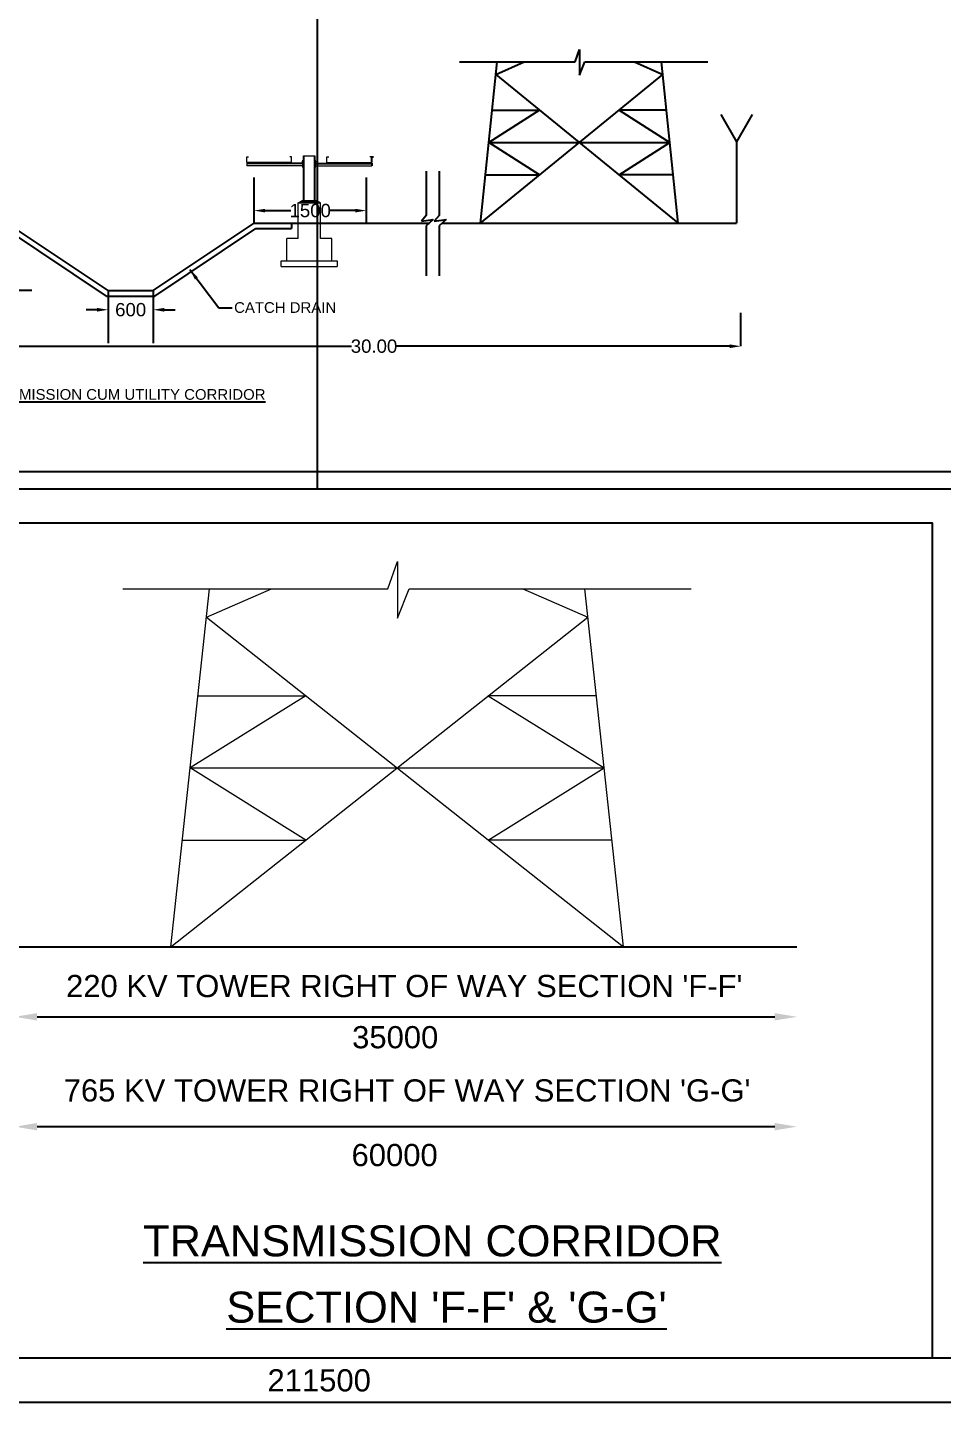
# Model space of a CAD drawing. Header units: metres. Extents: x 201400 to 215600, y 173235 to 1738400.
# Drawn here: x 210847 to 212910, y 1728400 to 1731501 of the extents above; entities that cross this region are included whole.
import ezdxf

# ---------------------------------------------------------------- set-up
doc = ezdxf.new("R2010")
doc.units = ezdxf.units.M
doc.header["$PDMODE"] = 1
doc.header["$PDSIZE"] = -10
for name, color, linetype in [('GRID LINES', 250, 'Continuous'), ('GRID TEXT', 244, 'Continuous'), ('name power lines', 1, 'Continuous'), ('Names', 1, 'Continuous'), ('SINGLE CELL CULVERT', 7, 'Continuous')]:
    doc.layers.add(name, color=color, linetype=linetype)
doc.styles.get("Standard").update_dxf_attribs({"font": 'arial.ttf', "height": 50})
doc.dimstyles.get("Standard").update_dxf_attribs({"dimtxt": 50, "dimasz": 0.18, "dimexe": 0.18, "dimexo": 0.0625, "dimgap": 0.09, "dimtad": 0, "dimtih": 1, "dimtoh": 1, "dimdec": 4, "dimzin": 0, "dimdsep": 46, "dimtxsty": 'Standard', "dimcen": 0.09, "dimadec": 0, "dimazin": 0, "dimtfac": 1, "dimtdec": 4, "dimtofl": 0, "dimtmove": 0, "dimatfit": 3, "dimfxl": 1, "dimtolj": 1, "dimtzin": 0, "dimarcsym": 0})

# ---------------------------------------------------------------- blocks, each defined once
blk = doc.blocks.new('*D87')
at = {"layer": 'Defpoints', "color": 0, "linetype": 'Continuous', "ltscale": 50, "transparency": 16777216}
for p in [(210819.1, 1729427.5), (212581.6, 1729427.5), (210819.1, 1729022)]:
    blk.add_point(p, dxfattribs=at)
at = {"layer": 'name power lines', "color": 7, "linetype": 'Continuous', "lineweight": -2, "ltscale": 50, "transparency": 16777216}
blk.add_line((212531.6, 1729022), (210869.1, 1729022), dxfattribs=at)
at = {"layer": 'name power lines', "color": 7, "linetype": 'Continuous', "ltscale": 50, "transparency": 16777216}
for points in [[(210869.1, 1729030.4), (210869.1, 1729013.7), (210819.1, 1729022)], [(212531.6, 1729030.4), (212531.6, 1729013.7), (212581.6, 1729022)]]:
    blk.add_solid(points, dxfattribs=at)
at = {"layer": 'name power lines', "color": 0, "linetype": 'Continuous', "ltscale": 50, "transparency": 16777216, "insert": (211674.9, 1728957.7), "char_height": 50, "attachment_point": 5}
blk.add_mtext('\\A1;60000', dxfattribs=at)
blk = doc.blocks.new('TT')
at = {"layer": 'name power lines', "color": 0, "linetype": 'Continuous', "lineweight": 9, "ltscale": 190}
for p, q in [((-618.3, 323), (-20.9, 323)), ((-510, -323), (-423.2, 323)), ((-430, 272.3), (-283.5, 323)), ((27.5, 323), (662.7, 323)), ((283.5, 323), (430, 272.3)), ((510, -323), (423.2, 323)), ((-510, -323), (430, 272.3)), ((-430, 272.3), (510, -323)), ((-205.5, 130.1), (-466.6, 0)), ((-449.1, 130.1), (-205.5, 130.1)), ((449.1, 130.1), (205.5, 130.1)), ((205.5, 130.1), (466.6, 0)), ((-466.6, 0), (466.6, 0)), ((-205.5, -130.1), (-466.6, 0)), ((205.5, -130.1), (466.6, 0)), ((-484.1, -130.1), (-205.5, -130.1)), ((484.1, -130.1), (205.5, -130.1))]:
    blk.add_line(p, q, dxfattribs=at)
blk.add_lwpolyline([(-20.9, 323), (1, 372.5), (1, 270.1), (27.5, 323)], dxfattribs=at)
blk = doc.blocks.new('*D88')
at = {"layer": 'Defpoints', "color": 0, "linetype": 'Continuous', "ltscale": 50, "transparency": 16777216}
for p in [(210819.1, 1729427.5), (212581.6, 1729427.5), (212581.6, 1729269.8)]:
    blk.add_point(p, dxfattribs=at)
at = {"layer": 'name power lines', "color": 7, "linetype": 'Continuous', "lineweight": -2, "ltscale": 50, "transparency": 16777216}
blk.add_line((210869.1, 1729269.8), (212531.6, 1729269.8), dxfattribs=at)
at = {"layer": 'name power lines', "color": 7, "linetype": 'Continuous', "ltscale": 50, "transparency": 16777216}
for points in [[(210869.1, 1729278.2), (210869.1, 1729261.5), (210819.1, 1729269.8)], [(212531.6, 1729278.2), (212531.6, 1729261.5), (212581.6, 1729269.8)]]:
    blk.add_solid(points, dxfattribs=at)
at = {"layer": 'name power lines', "color": 0, "linetype": 'Continuous', "ltscale": 50, "transparency": 16777216, "insert": (211676.2, 1729223.5), "char_height": 50, "attachment_point": 5}
blk.add_mtext('\\A1;35000', dxfattribs=at)
blk = doc.blocks.new('*D90')
at = {"layer": 'Defpoints', "color": 0, "linetype": 'Continuous', "ltscale": 50, "transparency": 16777216}
for p in [(210819.1, 1729427.5), (212581.6, 1729427.5), (210819.1, 1729022)]:
    blk.add_point(p, dxfattribs=at)
at = {"layer": 'name power lines', "color": 7, "linetype": 'Continuous', "lineweight": -2, "ltscale": 50, "transparency": 16777216}
blk.add_line((212531.6, 1729022), (210869.1, 1729022), dxfattribs=at)
at = {"layer": 'name power lines', "color": 7, "linetype": 'Continuous', "ltscale": 50, "transparency": 16777216}
for points in [[(210869.1, 1729030.4), (210869.1, 1729013.7), (210819.1, 1729022)], [(212531.6, 1729030.4), (212531.6, 1729013.7), (212581.6, 1729022)]]:
    blk.add_solid(points, dxfattribs=at)
at = {"layer": 'name power lines', "color": 0, "linetype": 'Continuous', "ltscale": 50, "transparency": 16777216, "insert": (211674.9, 1728957.7), "char_height": 50, "attachment_point": 5}
blk.add_mtext('\\A1;60000', dxfattribs=at)
blk = doc.blocks.new('*D91')
at = {"layer": 'Defpoints', "color": 0, "linetype": 'Continuous', "ltscale": 50, "transparency": 16777216}
for p in [(210819.1, 1729427.5), (212581.6, 1729427.5), (212581.6, 1729269.8)]:
    blk.add_point(p, dxfattribs=at)
at = {"layer": 'name power lines', "color": 7, "linetype": 'Continuous', "lineweight": -2, "ltscale": 50, "transparency": 16777216}
blk.add_line((210869.1, 1729269.8), (212531.6, 1729269.8), dxfattribs=at)
at = {"layer": 'name power lines', "color": 7, "linetype": 'Continuous', "ltscale": 50, "transparency": 16777216}
for points in [[(210869.1, 1729278.2), (210869.1, 1729261.5), (210819.1, 1729269.8)], [(212531.6, 1729278.2), (212531.6, 1729261.5), (212581.6, 1729269.8)]]:
    blk.add_solid(points, dxfattribs=at)
at = {"layer": 'name power lines', "color": 0, "linetype": 'Continuous', "ltscale": 50, "transparency": 16777216, "insert": (211676.2, 1729223.5), "char_height": 50, "attachment_point": 5}
blk.add_mtext('\\A1;35000', dxfattribs=at)
blk = doc.blocks.new('*D128')
at = {"layer": 'Defpoints', "color": 0, "linetype": 'Continuous', "ltscale": 50, "transparency": 16777216}
for p in [(211029.3, 1730908.1), (211130.5, 1730908.1), (211130.5, 1730864.4)]:
    blk.add_point(p, dxfattribs=at)
at = {"layer": 'name power lines', "color": 0, "linetype": 'Continuous', "lineweight": -2, "ltscale": 50, "transparency": 16777216}
for p, q in [((211029.3, 1730908.1), (211029.3, 1730789.4)), ((211130.5, 1730908.1), (211130.5, 1730789.4))]:
    blk.add_line(p, q, dxfattribs=at)
at = {"layer": 'name power lines', "color": 7, "linetype": 'Continuous', "lineweight": -2, "ltscale": 50, "transparency": 16777216}
for p, q in [((211004.3, 1730864.4), (210979.3, 1730864.4)), ((211155.5, 1730864.4), (211180.5, 1730864.4))]:
    blk.add_line(p, q, dxfattribs=at)
at = {"layer": 'name power lines', "color": 7, "linetype": 'Continuous', "ltscale": 50, "transparency": 16777216}
for points in [[(211004.3, 1730868.6), (211004.3, 1730860.2), (211029.3, 1730864.4)], [(211155.5, 1730868.6), (211155.5, 1730860.2), (211130.5, 1730864.4)]]:
    blk.add_solid(points, dxfattribs=at)
at = {"layer": 'name power lines', "color": 0, "linetype": 'Continuous', "ltscale": 50, "transparency": 16777216, "insert": (211079.9, 1730864.4), "char_height": 50, "attachment_point": 5}
blk.add_mtext('\\A1;{\\H0.6x;600}', dxfattribs=at)
blk = doc.blocks.new('*D129')
at = {"layer": 'Defpoints', "color": 0, "linetype": 'Continuous', "ltscale": 50, "transparency": 16777216}
for p in [(210801.4, 1731059.9), (210782.3, 1730908.1), (211029.3, 1730908.1)]:
    blk.add_point(p, dxfattribs=at)
at = {"layer": 'name power lines', "color": 0, "linetype": 'Continuous', "lineweight": -2, "ltscale": 50, "transparency": 16777216}
for p, q in [((210801.4, 1731059.9), (210707.3, 1731059.9)), ((210857.3, 1730908.1), (210707.3, 1730908.1))]:
    blk.add_line(p, q, dxfattribs=at)
at = {"layer": 'name power lines', "color": 7, "linetype": 'Continuous', "lineweight": -2, "ltscale": 50, "transparency": 16777216}
for p, q in [((210782.3, 1731034.9), (210782.3, 1730999.4)), ((210782.3, 1730933.1), (210782.3, 1730968.6))]:
    blk.add_line(p, q, dxfattribs=at)
at = {"layer": 'name power lines', "color": 7, "linetype": 'Continuous', "ltscale": 50, "transparency": 16777216}
for points in [[(210778.1, 1731034.9), (210786.5, 1731034.9), (210782.3, 1731059.9)], [(210778.1, 1730933.1), (210786.5, 1730933.1), (210782.3, 1730908.1)]]:
    blk.add_solid(points, dxfattribs=at)
at = {"layer": 'name power lines', "color": 0, "linetype": 'Continuous', "ltscale": 50, "transparency": 16777216, "insert": (210782.3, 1730984), "char_height": 50, "attachment_point": 5}
blk.add_mtext('\\A1;{\\H0.6x;900}', dxfattribs=at)
blk = doc.blocks.new('CRS')
at = {"color": 7, "linetype": 'Continuous', "lineweight": 9, "ltscale": 50}
for p, q in [((-75, 870), (-75, 1480)), ((-75, 1480), (75, 1480)), ((-75, 1480), (75, 1480)), ((-75, 870), (-75, 1480)), ((-66, 870), (-66, 1480)), ((66, 1480), (66, 870)), ((75, 870), (75, 1480)), ((75, 1480), (75, 870)), ((-835, 1390), (-835, 1465)), ((-835, 1465), (-810, 1465)), ((-235, 1390), (-835, 1390)), ((-85, 1380), (-835, 1380)), ((-835, 1380), (-835, 1345)), ((-85, 1370), (-835, 1370)), ((-85, 1345), (-835, 1345)), ((-235, 1465), (-260, 1465)), ((-235, 1390), (-235, 1465)), ((-85, 1402), (-75, 1402)), ((-85, 1398), (-75, 1398)), ((-85, 1342), (-75, 1342)), ((-85, 1338), (-75, 1338)), ((85, 1402), (75, 1402)), ((85, 1398), (75, 1398)), ((85, 1342), (75, 1342)), ((85, 1338), (75, 1338)), ((85, 1380), (835, 1380)), ((85, 1370), (835, 1370)), ((85, 1345), (835, 1345)), ((235, 1390), (235, 1465)), ((235, 1465), (260, 1465)), ((235, 1390), (835, 1390)), ((835, 1465), (810, 1465)), ((835, 1390), (835, 1465)), ((835, 1380), (835, 1345)), ((-150, 850), (-100, 875)), ((-150, 375), (-150, 850)), ((-150, 850), (150, 850)), ((-129, 855), (-99, 870)), ((-129, 855), (129, 855)), ((100, 875), (-100, 875)), ((99, 870), (-99, 870)), ((75, 870), (-75, 870)), ((129, 855), (99, 870)), ((150, 850), (100, 875)), ((150, 375), (150, 850)), ((-375, 75), (375, 75)), ((-375, 0), (-375, 75)), ((-375, 0), (375, 0)), ((375, 75), (375, 0))]:
    blk.add_line(p, q, dxfattribs=at)
at = {"color": 7, "lineweight": 9}
for p, q in [((-150, 375), (-300, 375)), ((-300, 75), (-300, 375)), ((300, 375), (150, 375)), ((300, 75), (300, 375))]:
    blk.add_line(p, q, dxfattribs=at)
at = {"color": 7, "linetype": 'Continuous', "lineweight": 9, "ltscale": 50}
for points in [[(-85, 1395), (-89, 1395), (-89, 1405), (-85, 1405)], [(-85, 1345), (-89, 1345), (-89, 1335), (-85, 1335)], [(-85, 1420), (-75, 1420), (-75, 1320), (-85, 1320)], [(85, 1420), (75, 1420), (75, 1320), (85, 1320)], [(85, 1395), (89, 1395), (89, 1405), (85, 1405)], [(85, 1345), (89, 1345), (89, 1335), (85, 1335)]]:
    blk.add_lwpolyline(points, close=True, dxfattribs=at)
blk = doc.blocks.new('*D130')
at = {"layer": 'Defpoints', "color": 0, "linetype": 'Continuous', "ltscale": 50, "transparency": 16777216}
for p in [(211611.1, 1731088), (211358, 1731059.9), (211611.1, 1731059.9)]:
    blk.add_point(p, dxfattribs=at)
at = {"layer": 'name power lines', "color": 0, "linetype": 'Continuous', "lineweight": -2, "ltscale": 50, "transparency": 16777216}
for p, q in [((211358, 1731059.9), (211358, 1731163)), ((211611.1, 1731059.9), (211611.1, 1731163))]:
    blk.add_line(p, q, dxfattribs=at)
at = {"layer": 'name power lines', "color": 7, "linetype": 'Continuous', "lineweight": -2, "ltscale": 50, "transparency": 16777216}
for p, q in [((211383, 1731088), (211441.1, 1731088)), ((211586.1, 1731088), (211528, 1731088))]:
    blk.add_line(p, q, dxfattribs=at)
at = {"layer": 'name power lines', "color": 7, "linetype": 'Continuous', "ltscale": 50, "transparency": 16777216}
for points in [[(211383, 1731092.1), (211383, 1731083.8), (211358, 1731088)], [(211586.1, 1731092.1), (211586.1, 1731083.8), (211611.1, 1731088)]]:
    blk.add_solid(points, dxfattribs=at)
at = {"layer": 'name power lines', "color": 0, "linetype": 'Continuous', "ltscale": 50, "transparency": 16777216, "insert": (211484.6, 1731088), "char_height": 50, "attachment_point": 5}
blk.add_mtext('\\A1;{\\H0.6x;1500}', dxfattribs=at)
blk = doc.blocks.new('*D103')
at = {"layer": 'Defpoints', "color": 0, "linetype": 'Continuous', "ltscale": 50, "transparency": 16777216}
for p in [(210801.4, 1730782.1), (212455.3, 1730782.1), (212455.3, 1730782.1)]:
    blk.add_point(p, dxfattribs=at)
at = {"layer": 'name power lines', "color": 0, "linetype": 'Continuous', "lineweight": -2, "ltscale": 50, "transparency": 16777216}
for p, q in [((210801.4, 1730782.1), (210801.4, 1730857.1)), ((212455.3, 1730782.1), (212455.3, 1730857.1))]:
    blk.add_line(p, q, dxfattribs=at)
at = {"layer": 'name power lines', "color": 7, "linetype": 'Continuous', "lineweight": -2, "ltscale": 50, "transparency": 16777216}
for p, q in [((210826.4, 1730782.1), (211577.7, 1730782.1)), ((212430.3, 1730782.1), (211679, 1730782.1))]:
    blk.add_line(p, q, dxfattribs=at)
at = {"layer": 'name power lines', "color": 7, "linetype": 'Continuous', "ltscale": 50, "transparency": 16777216}
for points in [[(210826.4, 1730786.3), (210826.4, 1730778), (210801.4, 1730782.1)], [(212430.3, 1730786.3), (212430.3, 1730778), (212455.3, 1730782.1)]]:
    blk.add_solid(points, dxfattribs=at)
at = {"layer": 'name power lines', "color": 0, "linetype": 'Continuous', "ltscale": 50, "transparency": 16777216, "insert": (211628.4, 1730782.1), "char_height": 50, "attachment_point": 5}
blk.add_mtext('\\A1;{\\H0.6x;30.00}', dxfattribs=at)

msp = doc.modelspace()

# ---------------------------------------------------------------- linework, layer by layer
at = {"color": 0}
for p, q in [((212410, 1731304.9), (212445.3, 1731242.9)), ((212480.6, 1731304.9), (212445.3, 1731242.9)), ((212445.3, 1731242.9), (212445.3, 1731059.9)), ((211782.2, 1731059.9), (212445.3, 1731059.9))]:
    msp.add_line(p, q, dxfattribs=at)
at = {"color": 0, "linetype": 'Continuous', "ltscale": 50}
for p, q in [((211623.3, 1731209.3), (211627.5, 1731209.3)), ((211623.3, 1731196.7), (211623.3, 1731209.3)), ((211623.3, 1731195), (211623.3, 1731189.1))]:
    msp.add_line(p, q, dxfattribs=at)
at = {"color": 0, "linetype": 'Continuous', "ltscale": 190}
for p, q in [((211029.3, 1730908.1), (210801.4, 1731059.9)), ((211130.5, 1730908.1), (211358.3, 1731059.9)), ((211358.3, 1731059.9), (211442.7, 1731059.9)), ((211442.7, 1731059.9), (211442.7, 1731047.3)), ((211025.4, 1730895.4), (210797.6, 1731047.3)), ((211134.3, 1730895.4), (211362.2, 1731047.3)), ((211362.2, 1731047.3), (211442.7, 1731047.3)), ((211025.4, 1730895.4), (211134.3, 1730895.4)), ((211029.3, 1730908.1), (211130.5, 1730908.1))]:
    msp.add_line(p, q, dxfattribs=at)
msp.add_lwpolyline([(210564.5, 1730384.2), (212886.2, 1730384.2), (212886.2, 1728500), (210564.5, 1728500)], close=True)
msp.add_lwpolyline([(210564.5, 1730384.2), (212886.2, 1730384.2), (212886.2, 1728500), (210564.5, 1728500)], close=True)
at = {"layer": 'GRID LINES', "color": 9, "linetype": 'Continuous'}
for p, q in [((211500, 1738300), (211500, 1730460)), ((211500, 1730511.4), (211500, 1730460)), ((212933.1, 1730460), (201500, 1730460)), ((212933.1, 1730460), (201500, 1730460))]:
    msp.add_line(p, q, dxfattribs=at)
at = {"layer": 'GRID LINES', "linetype": 'Continuous'}
msp.add_line((201500, 1730500), (214800, 1730500), dxfattribs=at)
msp.add_line((201500, 1730500), (214800, 1730500), dxfattribs=at)
at = {"layer": 'GRID LINES', "color": 9, "linetype": 'Continuous'}
for points in [[(201400, 1738400), (215600, 1738400), (215600, 1728400), (201400, 1728400)], [(201500, 1738300), (215500, 1738300), (215500, 1728500), (201500, 1728500)], [(201500, 1738300), (215500, 1738300), (215500, 1728500), (201500, 1728500)]]:
    msp.add_lwpolyline(points, close=True, dxfattribs=at)
at = {"layer": 'name power lines', "color": 0, "linetype": 'Continuous', "ltscale": 190}
for p, q in [((211820.8, 1731423.2), (212082.1, 1731423.2)), ((211868.2, 1731059.9), (211906.1, 1731423.2)), ((211903.2, 1731394.7), (211967.2, 1731423.2)), ((212082.1, 1731423.2), (212091.7, 1731451)), ((212091.7, 1731451), (212091.7, 1731393.5)), ((212091.7, 1731393.5), (212103.2, 1731423.2)), ((212103.2, 1731423.2), (212381.1, 1731423.2)), ((212215.2, 1731423.2), (212279.3, 1731394.7)), ((212314.3, 1731059.9), (212276.3, 1731423.2)), ((211868.2, 1731059.9), (212279.3, 1731394.7)), ((211903.2, 1731394.7), (212314.3, 1731059.9)), ((212001.4, 1731314.7), (211887.1, 1731241.6)), ((211894.8, 1731314.7), (212001.4, 1731314.7)), ((212181.1, 1731314.7), (212295.3, 1731241.6)), ((212287.7, 1731314.7), (212181.1, 1731314.7)), ((211887.1, 1731241.6), (212295.3, 1731241.6)), ((212001.4, 1731168.4), (211887.1, 1731241.6)), ((212181.1, 1731168.4), (212295.3, 1731241.6)), ((211745.9, 1731176.8), (211745.9, 1731077.1)), ((211774.9, 1731176.8), (211774.9, 1731077.1)), ((211879.5, 1731168.4), (212001.4, 1731168.4)), ((212303, 1731168.4), (212181.1, 1731168.4)), ((211442.7, 1731059.9), (211753.2, 1731059.9)), ((211745.9, 1731077.1), (211735.2, 1731064.3)), ((211735.2, 1731064.3), (211762.1, 1731067.9)), ((211762.1, 1731067.9), (211745.9, 1731053.4)), ((211745.9, 1731053.4), (211745.9, 1730941)), ((211774.9, 1731077.1), (211764.2, 1731064.3)), ((211764.2, 1731064.3), (211791.1, 1731067.9)), ((211791.1, 1731067.9), (211774.9, 1731053.4)), ((211774.9, 1731053.4), (211774.9, 1730941)), ((210819.1, 1729427.5), (212581.6, 1729427.5)), ((210819.1, 1729427.5), (212581.6, 1729427.5))]:
    msp.add_line(p, q, dxfattribs=at)
at = {"layer": 'name power lines', "color": 0, "linetype": 'Continuous', "ltscale": 50}
msp.add_line((212343.7, 1731059.9), (212445.3, 1731059.9), dxfattribs=at)

# ---------------------------------------------------------------- block references
at = {"layer": 'name power lines', "color": 0, "linetype": 'Continuous', "yscale": 1.25, "zscale": 1.2}
msp.add_blockref('TT', (211680.5, 1729831.1), dxfattribs=at)
at = {"layer": 'SINGLE CELL CULVERT', "color": 0, "xscale": 0.16875, "yscale": 0.16875, "zscale": 0.16875}
msp.add_blockref('CRS', (211482.4, 1730962.1), dxfattribs=at)

# ---------------------------------------------------------------- texts
at = {"layer": 'GRID TEXT', "linetype": 'Continuous', "insert": (211388.3, 1728475), "char_height": 50, "attachment_point": 1}
msp.add_mtext_dynamic_manual_height_columns('211500', width=128.651, gutter_width=120, heights=[0], dxfattribs=at)
msp.add_mtext_dynamic_manual_height_columns('211500', width=128.651, gutter_width=120, heights=[0], dxfattribs=at)
at = {"layer": 'Names', "color": 0, "linetype": 'Continuous', "ltscale": 50}
msp.add_text('CATCH DRAIN', height=24.107, dxfattribs=at).set_placement((211313.1, 1730857.4))
at = {"layer": 'Names', "color": 7, "linetype": 'Continuous', "ltscale": 50}
for s, height, p in [("220 KV TOWER RIGHT OF WAY SECTION 'F-F'", 50, (210934.3, 1729314.3)), ("765 KV TOWER RIGHT OF WAY SECTION 'G-G'", 50, (210929, 1729078.8)), ('%%UTRANSMISSION CORRIDOR', 70, (211108, 1728729.6)), ("%%USECTION 'F-F' & 'G-G'", 70, (211295.5, 1728580.1))]:
    msp.add_text(s, height=height, dxfattribs=at).set_placement(p)
at = {"layer": 'Names', "color": 0, "linetype": 'Continuous', "ltscale": 50, "insert": (205657.3, 1730685.5), "char_height": 24.1071, "width": 10252.893, "attachment_point": 1}
msp.add_mtext("\\pi4527.5;{\\LTYPICAL CROSS SECTION '\\fArial|b1|i0|c0|p34;D-D\\fArial|b0|i0|c0|p34;': TRANSMISSION CUM UTILITY CORRIDOR }", dxfattribs=at)

# ---------------------------------------------------------------- dimensions: what is measured, and where the dimension line sits
at = {"layer": 'name power lines', "color": 0, "linetype": 'Continuous', "ltscale": 50}
for base, p1, p2, text, picture, middle in [((211611.1, 1731088), (211358, 1731059.9), (211611.1, 1731059.9), '{\\H0.6x;1500}', '*D130', (211484.6, 1731088)), ((211130.5, 1730864.4), (211029.3, 1730908.1), (211130.5, 1730908.1), '{\\H0.6x;600}', '*D128', (211079.9, 1730864.4))]:
    dim = msp.add_linear_dim(base=base, p1=p1, p2=p2, text=text, dimstyle='Standard', override={"dimtxt": 142, "dimasz": 25, "dimexe": 75, "dimexo": 0, "dimdec": 0, "dimclrd": 7, "dimtmove": 2, "dimfxl": 75, "dimfxlon": 1}, dxfattribs=at)
    dim.commit()
    dim.dimension.update_dxf_attribs({"geometry": picture, "text_midpoint": middle})
dim = msp.add_linear_dim(base=(210782.3, 1730908.1), p1=(210801.4, 1731059.9), p2=(211029.3, 1730908.1), angle=90, text='{\\H0.6x;900}', dimstyle='Standard', override={"dimtxt": 142, "dimasz": 25, "dimexe": 75, "dimexo": 0, "dimdec": 0, "dimclrd": 7, "dimtmove": 2, "dimfxl": 75, "dimfxlon": 1}, dxfattribs=at)
dim.commit()
dim.dimension.update_dxf_attribs({"geometry": '*D129', "text_midpoint": (210782.3, 1730984)})
dim = msp.add_aligned_dim(p1=(210801.4, 1730782.1), p2=(212455.3, 1730782.1), distance=0, text='{\\H0.6x;30.00}', dimstyle='Standard', override={"dimtxt": 142, "dimasz": 25, "dimexe": 75, "dimexo": 0, "dimdec": 0, "dimclrd": 7, "dimtmove": 2, "dimfxl": 75, "dimfxlon": 1}, dxfattribs=at)
dim.commit()
dim.dimension.update_dxf_attribs({"geometry": '*D103', "text_midpoint": (211628.4, 1730782.1)})
at = {"layer": 'name power lines', "color": 7, "linetype": 'Continuous', "ltscale": 50}
for base, p1, p2, text, picture, middle in [((210819.1, 1729022), (212581.6, 1729427.5), (210819.1, 1729427.5), '60000', '*D87', (211674.9, 1728957.7)), ((212581.6, 1729269.8), (210819.1, 1729427.5), (212581.6, 1729427.5), '35000', '*D88', (211676.2, 1729223.5)), ((210819.1, 1729022), (212581.6, 1729427.5), (210819.1, 1729427.5), '60000', '*D90', (211674.9, 1728957.7)), ((212581.6, 1729269.8), (210819.1, 1729427.5), (212581.6, 1729427.5), '35000', '*D91', (211676.2, 1729223.5))]:
    dim = msp.add_linear_dim(base=base, p1=p1, p2=p2, text=text, dimstyle='Standard', override={"dimasz": 50, "dimexe": 0, "dimexo": 0, "dimdec": 0, "dimclrd": 7, "dimtmove": 2, "dimfxl": 0, "dimfxlon": 1}, dxfattribs=at)
    dim.commit()
    dim.dimension.update_dxf_attribs({"geometry": picture, "text_midpoint": middle, "dimtype": 160})

# ---------------------------------------------------------------- leaders
at = {"layer": 'name power lines', "color": 0, "linetype": 'Continuous', "ltscale": 50}
msp.add_leader([(211213, 1730955.1), (211278.7, 1730869), (211308.5, 1730869)], dimstyle='Standard', override={"dimtxt": 142, "dimasz": 25, "dimexe": 75, "dimexo": 0, "dimdec": 0, "dimclrd": 7, "dimtmove": 2, "dimfxl": 75, "dimfxlon": 1}, dxfattribs=at)

doc.saveas('drawing.dxf')
